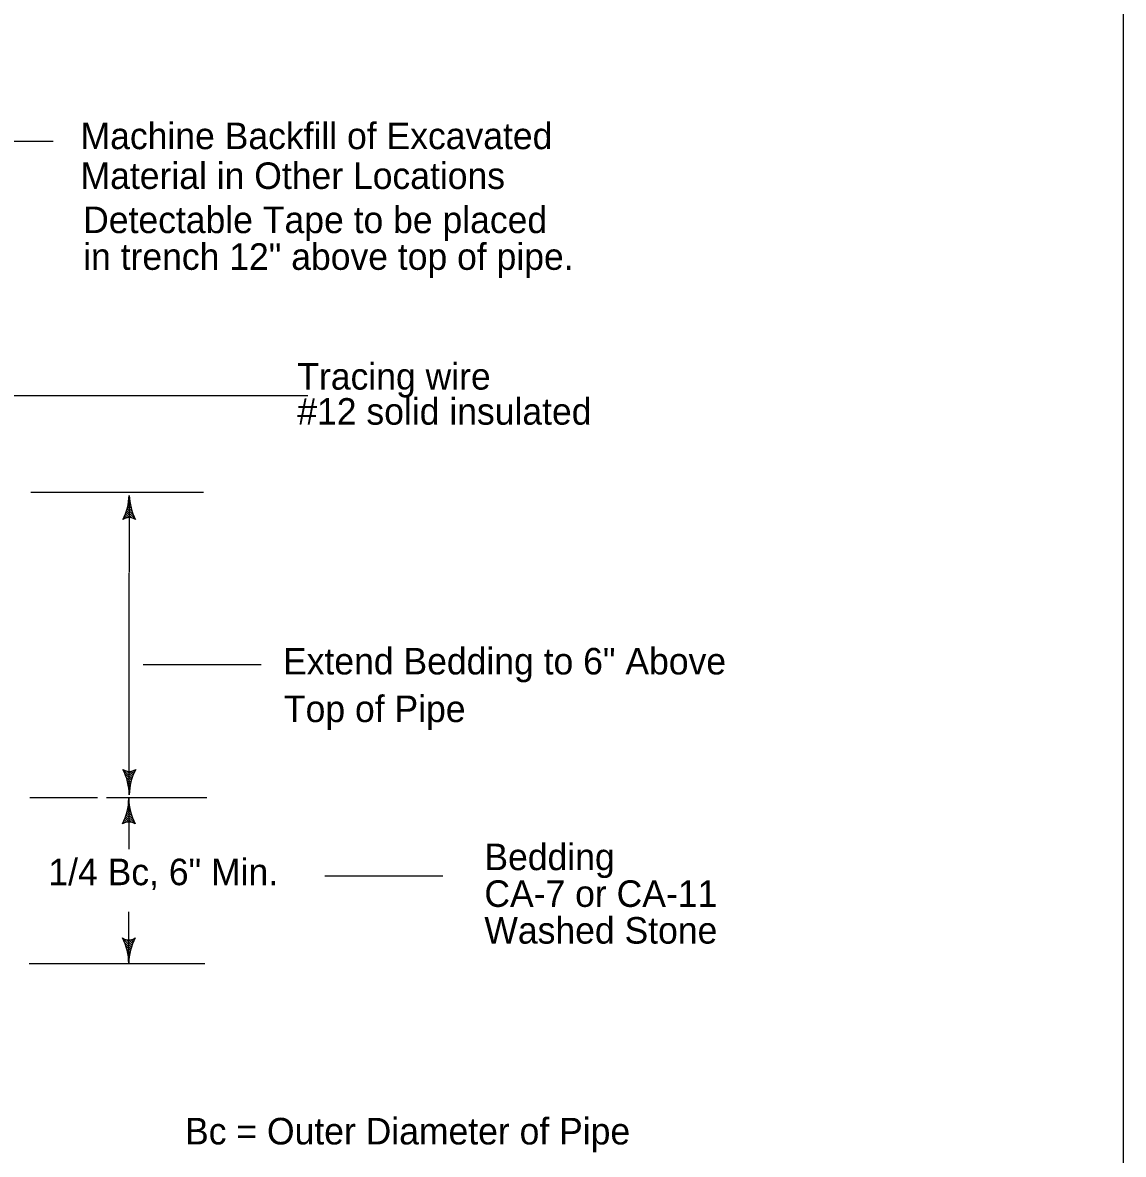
# Model space of a CAD drawing. Extents: x -2165 to -1935, y 1682 to 1979.
# Drawn here: x -2030.6 to -1935.4, y 1785.5 to 1883.5 of the extents above; entities that cross this region are included whole.
import ezdxf

# ---------------------------------------------------------------- set-up
doc = ezdxf.new("R2010")
doc.units = 0
doc.layers.add('Level 1', color=7, linetype='Continuous')

msp = doc.modelspace()

# ---------------------------------------------------------------- linework, layer by layer
at = {"layer": 'Level 1'}
for p, q in [((-2042.898, 1873.203), (-2027.968, 1873.203)), ((-2045.493, 1851.173), (-2005.936, 1851.173)), ((-2029.917, 1842.816), (-2014.986, 1842.816)), ((-2021.233, 1841.423), (-2021.504, 1841.692)), ((-2021.233, 1841.423), (-2021.504, 1841.692)), ((-2021.295, 1841.678), (-2021.472, 1841.857)), ((-2021.295, 1841.678), (-2021.472, 1841.857)), ((-2021.338, 1841.919), (-2021.444, 1842.025)), ((-2021.338, 1841.919), (-2021.444, 1842.025)), ((-2021.371, 1842.144), (-2021.423, 1842.197)), ((-2021.371, 1842.144), (-2021.423, 1842.197)), ((-2021.391, 1842.36), (-2021.41, 1842.381)), ((-2021.391, 1842.36), (-2021.41, 1842.381)), ((-2021.4, 1842.534), (-2021.4, 1839.93)), ((-2021.727, 1840.55), (-2021.842, 1840.667)), ((-2021.727, 1840.55), (-2021.842, 1840.667)), ((-2021.575, 1840.593), (-2021.782, 1840.8)), ((-2021.575, 1840.593), (-2021.782, 1840.8)), ((-2021.396, 1840.612), (-2021.727, 1840.94)), ((-2021.396, 1840.612), (-2021.727, 1840.94)), ((-2021.173, 1840.582), (-2021.674, 1841.083)), ((-2021.173, 1840.582), (-2021.674, 1841.083)), ((-2020.863, 1840.467), (-2021.626, 1841.23)), ((-2020.863, 1840.467), (-2021.626, 1841.23)), ((-2021.028, 1840.828), (-2021.582, 1841.379)), ((-2021.028, 1840.828), (-2021.582, 1841.379)), ((-2021.148, 1841.143), (-2021.541, 1841.533)), ((-2021.148, 1841.143), (-2021.541, 1841.533)), ((-2021.865, 1840.492), (-2021.906, 1840.533)), ((-2021.865, 1840.492), (-2021.906, 1840.533)), ((-2021.393, 1839.913), (-2021.393, 1835.921)), ((-2021.391, 1819.289), (-2021.391, 1835.815)), ((-2021.377, 1835.815), (-2021.377, 1835.843)), ((-2020.193, 1827.9), (-2009.973, 1827.9)), ((-2021.391, 1816.607), (-2021.391, 1819.289)), ((-2021.929, 1818.788), (-2021.166, 1818.025)), ((-2021.763, 1818.427), (-2021.209, 1817.876)), ((-2021.644, 1818.112), (-2021.251, 1817.722)), ((-2021.618, 1818.673), (-2021.117, 1818.172)), ((-2021.395, 1818.643), (-2021.065, 1818.314)), ((-2021.216, 1818.661), (-2021.009, 1818.455)), ((-2021.065, 1818.705), (-2020.95, 1818.588)), ((-2020.927, 1818.763), (-2020.885, 1818.721)), ((-2021.559, 1817.832), (-2021.287, 1817.563)), ((-2021.497, 1817.577), (-2021.32, 1817.398)), ((-2021.453, 1817.336), (-2021.347, 1817.23)), ((-2021.421, 1817.11), (-2021.368, 1817.058)), ((-2030.001, 1816.385), (-2024.155, 1816.385)), ((-2023.369, 1816.385), (-2018.372, 1816.385)), ((-2021.435, 1816.3), (-2021.435, 1811.916)), ((-2021.4, 1816.894), (-2021.382, 1816.874)), ((-2019.158, 1816.385), (-2014.682, 1816.385)), ((-2021.182, 1814.795), (-2021.575, 1815.185)), ((-2021.182, 1814.795), (-2021.575, 1815.185)), ((-2021.267, 1815.075), (-2021.539, 1815.344)), ((-2021.267, 1815.075), (-2021.539, 1815.344)), ((-2021.329, 1815.33), (-2021.506, 1815.509)), ((-2021.329, 1815.33), (-2021.506, 1815.509)), ((-2021.373, 1815.571), (-2021.479, 1815.677)), ((-2021.373, 1815.571), (-2021.479, 1815.677)), ((-2021.405, 1815.797), (-2021.458, 1815.849)), ((-2021.405, 1815.797), (-2021.458, 1815.849)), ((-2021.426, 1816.013), (-2021.444, 1816.033)), ((-2021.426, 1816.013), (-2021.444, 1816.033)), ((-2021.899, 1814.144), (-2021.941, 1814.186)), ((-2021.899, 1814.144), (-2021.941, 1814.186)), ((-2021.761, 1814.202), (-2021.876, 1814.319)), ((-2021.761, 1814.202), (-2021.876, 1814.319)), ((-2021.61, 1814.246), (-2021.817, 1814.452)), ((-2021.61, 1814.246), (-2021.817, 1814.452)), ((-2021.431, 1814.264), (-2021.761, 1814.593)), ((-2021.431, 1814.264), (-2021.761, 1814.593)), ((-2021.208, 1814.234), (-2021.709, 1814.735)), ((-2021.208, 1814.234), (-2021.709, 1814.735)), ((-2020.897, 1814.119), (-2021.66, 1814.882)), ((-2020.897, 1814.119), (-2021.66, 1814.882)), ((-2021.063, 1814.48), (-2021.617, 1815.031)), ((-2021.063, 1814.48), (-2021.617, 1815.031)), ((-2004.485, 1809.59), (-1994.264, 1809.59)), ((-2021.435, 1802.024), (-2021.435, 1806.491)), ((-2021.973, 1804.204), (-2021.21, 1803.442)), ((-2021.807, 1803.844), (-2021.254, 1803.292)), ((-2021.688, 1803.529), (-2021.295, 1803.138)), ((-2021.663, 1804.09), (-2021.162, 1803.589)), ((-2021.44, 1804.06), (-2021.109, 1803.731)), ((-2021.261, 1804.078), (-2021.054, 1803.871)), ((-2021.109, 1804.122), (-2020.994, 1804.005)), ((-2020.971, 1804.179), (-2020.93, 1804.138)), ((-2021.603, 1803.249), (-2021.332, 1802.98)), ((-2021.541, 1802.994), (-2021.364, 1802.814)), ((-2021.497, 1802.752), (-2021.392, 1802.647)), ((-2021.465, 1802.527), (-2021.412, 1802.474)), ((-2030.052, 1802.024), (-2014.871, 1802.024)), ((-2021.444, 1802.311), (-2021.426, 1802.291))]:
    msp.add_line(p, q, dxfattribs=at)
msp.add_lwpolyline([(-2165.166, 1681.914), (-1935.392, 1681.914), (-1935.392, 1979.268), (-2165.166, 1979.268)], close=True, dxfattribs=at)
for centre, radius, start, end in [((-2026.28, 1842.696), 4.88, 332.49312, 358.09402), ((-2026.28, 1842.696), 4.88, 332.49312, 358.09402), ((-2016.52, 1842.696), 4.88, 181.90598, 207.50688), ((-2016.52, 1842.696), 4.88, 181.90598, 207.50688), ((-2021.4, 1839.614), 0.995, 56.33814, 123.66186), ((-2021.4, 1839.614), 0.995, 56.33814, 123.66186), ((-2026.271, 1816.559), 4.88, 0.5656, 27.50688), ((-2021.391, 1819.641), 0.995, 236.33814, 303.66185), ((-2016.511, 1816.559), 4.88, 152.49312, 179.43439), ((-2026.315, 1816.348), 4.88, 332.49312, 359.43439), ((-2026.315, 1816.348), 4.88, 332.49312, 359.43439), ((-2016.555, 1816.348), 4.88, 180.5656, 207.50688), ((-2016.555, 1816.348), 4.88, 180.5656, 207.50688), ((-2021.435, 1813.266), 0.995, 56.33814, 123.66186), ((-2021.435, 1813.266), 0.995, 56.33814, 123.66186), ((-2026.315, 1801.976), 4.88, 0.5656, 27.50688), ((-2021.435, 1805.058), 0.995, 236.33814, 303.66185), ((-2016.555, 1801.976), 4.88, 152.49312, 179.43439)]:
    msp.add_arc(centre, radius, start, end, dxfattribs=at)

# ---------------------------------------------------------------- texts
for s, height, p in [('Machine Backfill of Excavated', 2.29774, (-2025.607, 1872.5)), ('Material in Other Locations', 2.29774, (-2025.607, 1869.054)), ('Detectable Tape to be placed', 2.29774, (-2025.383, 1865.234)), ('in trench 12" above top of pipe.', 2.29774, (-2025.383, 1862.054)), ('Tracing wire', 2.29774, (-2006.857, 1851.686)), ('#12 solid insulated', 2.29774, (-2006.857, 1848.652)), ('Extend Bedding to 6" Above', 2.29774, (-2008.093, 1827.033)), ('Top of Pipe ', 2.29773, (-2008.014, 1822.912)), ('Bedding ', 2.2977, (-1990.673, 1810.094)), (' 1/4 Bc, 6" Min.', 2.29774, (-2029.244, 1808.791)), ('CA-7 or CA-11', 2.29774, (-1990.673, 1806.914)), ('Washed Stone', 2.29774, (-1990.673, 1803.734)), ('Bc = Outer Diameter of Pipe', 2.29774, (-2016.569, 1786.353))]:
    msp.add_text(s, height=height, dxfattribs=at).set_placement(p)

doc.saveas('drawing.dxf')
